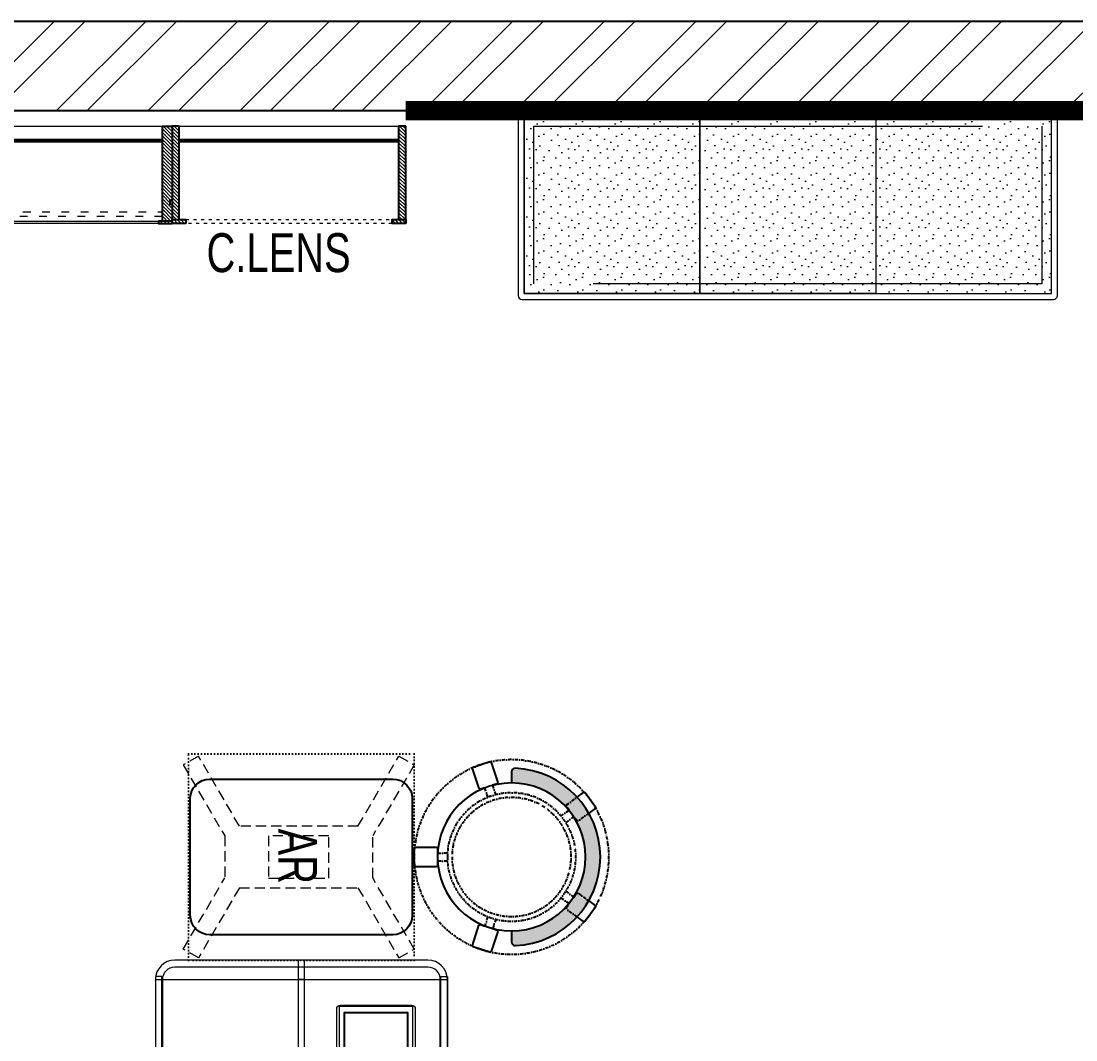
# Model space of a CAD drawing. Header units: feet. Extents: x 2743383 to 2765688, y -5729940 to -5723675.
# Drawn here: x 2754000 to 2756709, y -5726292 to -5723675 of the extents above; entities that cross this region are included whole.
import ezdxf

# ---------------------------------------------------------------- set-up
doc = ezdxf.new("R2010")
doc.units = ezdxf.units.FT
doc.header["$LTSCALE"] = 33
doc.header["$MEASUREMENT"] = 0
for name, pattern in [('ACAD_ISO03W100', [30, 12, -18]), ('DASHDOT2', [0.5, 0.25, -0.125, 0, -0.125]), ('DOT', [0.25, 0, -0.25]), ('HIDDEN2', [4.7624999999999975, 3.174999999999998, -1.587499999999999]), ('HIDDENX2', [0.75, 0.5, -0.25])]:
    doc.linetypes.add(name, pattern=pattern)
doc.layers.add('A-WALL', color=1, linetype='Continuous')
for name, color, linetype, lineweight in [('A-WALL HATCH', 251, 'Continuous', 0), ('HATCH', 9, 'Continuous', 9), ('HIDDEN LINE', 177, 'Continuous', 0), ('LENS-HATCH', 251, 'Continuous', 5), ('LENS-TEXT', 31, 'Continuous', 5), ('LENS_DIMENSION', 193, 'Continuous', 0), ('LK-FF&E FLOOR', 1, 'Continuous', 9), ('LK-FF&E WALL', 1, 'Continuous', 9), ('LK-MIRROR', 133, 'Continuous', 13), ('LN-ELEVATION-1', 81, 'Continuous', 25), ('LN-ELEVATION-2', 103, 'Continuous', 20), ('LN-ELEVATION-3', 125, 'Continuous', 18), ('LN-ELEVATION-4', 145, 'Continuous', 13), ('LN-ELEVATION-5', 167, 'Continuous', 5), ('LN-HATCH', 251, 'Continuous', 0), ('PLANO-TXT', 252, 'Continuous', 5)]:
    doc.layers.add(name, color=color, linetype=linetype, lineweight=lineweight)
doc.styles.add('LK TXT', font='GILC____.TTF', dxfattribs={"height": 100})
pattern_1 = [(45, (3990327.293469645, 1709214.691590092), (-4.490128060534575, 4.490128060534575), [])]

# ---------------------------------------------------------------- blocks, each defined once
blk = doc.blocks.new('A$Ce1b0a12a')
at = {"layer": 'A-WALL HATCH'}
h = blk.add_hatch(dxfattribs=at)
h.set_pattern_fill('ANSI32', color=256, scale=444)
h.set_pattern_definition([(45, (-3285845.67004248, 5466894.915065643), (-117.7332790675601, 117.7332790675601), []), (45, (-3285767.1811899, 5466894.915065643), (-117.7332790675601, 117.7332790675601), [])])
h.paths.add_polyline_path([(-18200.99999999907, 5598), (-18200.99999999907, 6015), (-18491.99999999907, 6015), (-18491.99999999907, 5598)])
h.paths.add_polyline_path([(-15720.99999999907, 6125), (-15720.99999999907, 6265), (-18065.99999999907, 6265), (-18065.99999999907, 6125)])
h.paths.add_polyline_path([(-3636.999999999069, 6035), (-3636.999999999069, 4119), (-3351.999999999069, 4119), (-3352, 6035), (-252, 6035), (-252, 2973), (-3343, 2973), (-3343, 3103), (-3613, 3103), (-3613, 2833), (-230, 2833), (-230, 1773), (-1602, 1773), (-1602, 1623), (-225, 1623), (-225, 370), (-1783, 370), (-1783, 250), (-2394, 250), (-2394, 1841), (-2544, 1841), (-2544, 250), (-3487, 250), (-3487, 1863), (-3637, 1863), (-3637, 250), (-4873, 250), (-4873, 0), (0, 0), (0, 6265), (-3636.999999999069, 6265), (-15310.99999999907, 6265), (-15310.99999999907, 6035)])
h.paths.add_polyline_path([(-5273, 0), (-5273, 240), (-8271, 240), (-8271, 0)], flags=17)
h.paths.add_polyline_path([(-8671, 0), (-8671, 240), (-11782, 240), (-11782, 0)], flags=17)
h.paths.add_polyline_path([(-12182, 0), (-12182, 240), (-15131, 240), (-15131, 0)], flags=17)
h.paths.add_polyline_path([(-15531, -9.313226e-10), (-15531, 230), (-18002, 230), (-18002, 0)])
h.paths.add_polyline_path([(-18402, 0), (-18402, 120), (-18402, 230), (-19995, 229.9999999990687), (-19995, 0)])
at = {"layer": 'A-WALL'}
for p, q in [((-15310.99999999907, 6265), (-3636.999999999069, 6265)), ((-15310.99999999907, 6035), (-3636.999999999069, 6035))]:
    blk.add_line(p, q, dxfattribs=at)
blk = doc.blocks.new('JJ SH 1200')
at = {"layer": 'LN-HATCH', "ltscale": 0.5}
h = blk.add_hatch(dxfattribs=at)
h.set_pattern_fill('ANSI31', color=256, scale=2)
h.set_pattern_definition([(45, (4097187.330767878, 1708800.267299229), (-4.490128060534575, 4.490128060534575), [])])
h.paths.add_polyline_path([(792.0591651862488, 220), (792.0591651862488, 30), (786.0591651862486, 30), (786.0591651862486, 20), (792.0591651862488, 20), (792.0591651862488, -24), (767.0591651862488, -24), (767.0591651862488, 220)])
h.paths.add_polyline_path([(-382.9408348137513, 180), (767.0591651862488, 180), (767.0591651862488, 186), (-382.9408348137513, 186)])
h.paths.add_polyline_path([(757.0591651862486, -24), (757.0591651862486, -30), (792.0591651862488, -30), (792.0591651862488, -24)])
h.paths.add_polyline_path([(-407.9408348137512, 220), (-407.9408348137512, 30), (-401.9408348137512, 30), (-401.9408348137512, 20), (-407.9408348137512, 20), (-407.9408348137512, -24), (-382.9408348137513, -24), (-382.9408348137513, 220)])
h.paths.add_polyline_path([(-372.9408348137513, -24), (-372.9408348137513, -30), (-407.9408348137512, -30), (-407.9408348137512, -24)])
at = {"layer": 'LN-ELEVATION-1', "ltscale": 0.5}
for points in [[(-407.9408348137512, 220), (-407.9408348137512, 30), (-401.9408348137512, 30), (-401.9408348137512, 20), (-407.9408348137512, 20), (-407.9408348137512, -24), (-382.9408348137513, -24), (-382.9408348137513, 220)], [(792.0591651862488, 220), (792.0591651862488, 30), (786.0591651862486, 30), (786.0591651862486, 20), (792.0591651862488, 20), (792.0591651862488, -24), (767.0591651862488, -24), (767.0591651862488, 220)], [(-382.9408348137513, 180), (767.0591651862488, 180), (767.0591651862488, 186), (-382.9408348137513, 186)], [(-372.9408348137513, -24), (-372.9408348137513, -30), (-407.9408348137512, -30), (-407.9408348137512, -24)], [(757.0591651862486, -24), (757.0591651862486, -30), (792.0591651862488, -30), (792.0591651862488, -24)]]:
    blk.add_lwpolyline(points, close=True, dxfattribs=at)
at = {"layer": 'LN-ELEVATION-3', "ltscale": 0.5}
for p, q in [((767.0591651862488, 220), (-382.9408348137513, 220)), ((757.0591651862486, -24), (-372.9408348137513, -24)), ((-372.9408348137513, -30), (757.0591651862486, -30))]:
    blk.add_line(p, q, dxfattribs=at)
at = {"layer": 'LN-ELEVATION-4', "linetype": 'ACAD_ISO03W100', "ltscale": 0.05}
blk.add_lwpolyline([(767.0591651862488, 0), (-382.9408348137513, 0), (-382.9408348137513, -12), (767.0591651862488, -12)], close=True, dxfattribs=at)
blk = doc.blocks.new('I-PAD Frame')
at = {"color": 3, "linetype": 'Continuous'}
blk.add_lwpolyline([(357868.7410323084, -232321.1361381283), (358122.7410323085, -232321.1361381283, 0.4142135623713902), (358132.7410323086, -232311.1361381283), (358132.7410323086, -232129.1361381283, 0.4142135623713902), (358122.7410323085, -232119.1361381283), (357868.7410323084, -232119.1361381283, 0.4142135623713902), (357858.7410323085, -232129.1361381283), (357858.7410323085, -232311.1361381283, 0.4142135623713902)], format="xyb", close=True, dxfattribs=at)
at = {"color": 3, "linetype": 'Continuous', "lineweight": 25}
blk.add_lwpolyline([(358113.2410323085, -232229.6755301424), (358113.2410323085, -232302.1361381283), (357878.2410323086, -232302.1361381283), (357878.2410323086, -232138.1361381283), (358113.2410323085, -232138.1361381283), (358113.2410323085, -232210.5967461141, 0.3275382217372251), (358114.6410323081, -232212.5046245168, -0.733799385757267), (358114.6410323086, -232227.7676517396, 0.3275382217372252)], format="xyb", close=True, dxfattribs=at)
blk = doc.blocks.new('Billing Counter-1350')
at = {"color": 5, "linetype": 'HIDDENX2', "ltscale": 0.025}
for p, q in [((-624.9999978118576, -374.9978339364752), (-625.0000002956949, 375)), ((624.9999976539984, -374.9978339364752), (625.0000001378357, 375))]:
    blk.add_line(p, q, dxfattribs=at)
at = {"color": 0, "linetype": 'Continuous'}
for p, q in [((625, 375), (-625, 375)), ((675, -325), (675, 325)), ((-625, -375), (625, -375))]:
    blk.add_line(p, q, dxfattribs=at)
at = {"color": 2, "linetype": 'Continuous'}
blk.add_line((624, -375), (624.9999976539984, -374.9978339364752), dxfattribs=at)
at = {"color": 2, "linetype": 'HIDDENX2', "ltscale": 0.025}
for points in [[(-632.999998427229, 375), (-212.4115580061916, 375), (-212.4115580851212, 358), (-632.9999985061586, 358)], [(210.3333326776046, 375), (-210.2551077436656, 375), (-210.255107664736, 358), (210.3333327565342, 358)], [(212.3333327565342, 375), (632.9217731775716, 375), (632.921773098642, 358), (212.3333326776046, 358)], [(-632.999998427229, -375), (-212.4115580061916, -375), (-212.4115580851212, -358), (-632.9999985061586, -358)], [(210.3333326776046, -375), (-210.2551077436656, -375), (-210.255107664736, -358), (210.3333327563014, -358)], [(212.3333327563014, -375), (632.9217731775716, -375), (632.921773098642, -358), (212.3333326776046, -358)]]:
    blk.add_lwpolyline(points, close=True, dxfattribs=at)
at = {"color": 5, "linetype": 'Continuous'}
for points in [[(-555.9166655030566, 97.25000000000001), (-288.9166655030567, 97.25000000000001), (-288.9166655030567, 286.25), (-555.9166655030566, 286.25)], [(555.9166655030566, -97.25000000000001), (288.9166655030567, -97.25000000000001), (288.9166655030567, -286.25), (555.9166655030566, -286.25)]]:
    blk.add_lwpolyline(points, close=True, dxfattribs=at)
at = {"color": 5, "linetype": 'HIDDENX2', "ltscale": 0.025}
blk.add_lwpolyline([(625, 8.5), (-625, 8.5), (-625, -8.5), (625, -8.5)], close=True, dxfattribs=at)
at = {"color": 0, "linetype": 'Continuous'}
for centre, radius, start, end in [((-625, 325), 50.0000000000291, 90, 180), ((624.9999999997672, 325), 50.00000000005822, 0, 90), ((624.9999999997672, -325), 50.0000000000291, 270, 0)]:
    blk.add_arc(centre, radius, start, end, dxfattribs=at)
at = {"layer": 'LN-ELEVATION-2'}
blk.add_line((-675, 325), (-675, -325), dxfattribs=at)
for points in [[(625, 375), (-625, 375, 0.4142135623725836), (-675, 325), (-675, -325, 0.4142135623725836), (-625, -375), (625, -375, 0.4142135623725837), (675, -325), (675, 325, 0.4142135623725836)], [(625, 357), (-625, 357, 0.4142135623730951), (-657, 325), (-657, -325, 0.4142135623730951), (-625, -357), (625, -357, 0.4142135623730951), (657, -325), (657, 325, 0.4142135623730951)]]:
    blk.add_lwpolyline(points, format="xyb", close=True, dxfattribs=at)
blk.add_lwpolyline([(-675, -8.5), (675, -8.5), (675, 8.5), (-675, 8.5)], close=True, dxfattribs=at)
blk.add_arc((-625, -325), 50.00000000005822, 180, 270, dxfattribs=at)
at = {"color": 2, "linetype": 'Continuous', "xscale": -1, "rotation": 180}
blk.add_blockref('I-PAD Frame', (-358418.1576978308, -232028.3861380983), dxfattribs=at)
at = {"color": 2, "linetype": 'Continuous', "xscale": -1}
blk.add_blockref('I-PAD Frame', (358418.1576978117, 232028.3861381281), dxfattribs=at)
at = {"layer": 'LENS-TEXT', "color": 0, "linetype": 'Continuous', "ltscale": 3, "insert": (0.983410338871181, 5.633732088841497), "char_height": 100, "attachment_point": 5, "style": 'LK TXT'}
blk.add_mtext_dynamic_manual_height_columns('BILLING COUNTER', width=353.0555573365615, gutter_width=0.5, heights=[0], dxfattribs=at)
blk = doc.blocks.new('AR')
at = {"layer": 'LN-ELEVATION-2', "linetype": 'DOT', "lineweight": 25}
blk.add_lwpolyline([(0, 13.41378593863919), (530, 13.41378593863919), (530, 593.4137859386392), (0, 593.4137859386392)], close=True, dxfattribs=at)
at = {"layer": 'LN-ELEVATION-2', "lineweight": 25}
blk.add_lwpolyline([(465, 68.22063546301797), (465, 538.2206354630179, 0.4142135623730951), (415, 588.2206354630177), (115, 588.2206354630177, 0.4142135623730951), (65, 538.2206354630179), (65, 68.22063546301797, 0.4142135623730951), (115, 18.22063546301797), (415, 18.22063546301797, 0.4142135623730951)], format="xyb", close=True, dxfattribs=at)
at = {"layer": 'LN-ELEVATION-4', "linetype": 'HIDDEN2', "ltscale": 0.25}
for points in [[(185.8456009030342, 448.8780772723258), (5.888936847448348, 554.0078910568263), (28.48512306064368, 593.350836840691), (211.0874861851335, 486.6754184374586)], [(344.154399111867, 448.8780772762837), (524.1110631600021, 554.0078910947777), (501.5148769393563, 593.3508368753828), (318.9125138223171, 486.6754184374586)], [(211.0874861851335, 486.6754184376913), (318.9125138223171, 486.6754184376913)], [(185.8456009030342, 144.472759603057), (185.8456009030342, 448.8780772723258)], [(344.154399111867, 448.8780772762837), (344.154399111867, 144.4727595990989)], [(185.8456009030342, 144.472759603057), (5.888936847448348, 39.34294581855647), (28.48512306064368, 3.46917659e-08), (211.0874861851335, 106.6754184379242)], [(344.154399111867, 144.4727595990989), (524.1110631600021, 39.34294578060508), (501.5148769393563, 0), (318.9125138223171, 106.6754184379242)], [(318.9125138223171, 106.6754184376914), (211.0874861851335, 106.6754184376914)]]:
    blk.add_lwpolyline(points, dxfattribs=at)
blk.add_lwpolyline([(210.8456009030342, 373.9866790841333), (319.154399111867, 373.9866790841333), (319.154399111867, 219.3641577917151), (210.8456009030342, 219.3641577917151)], close=True, dxfattribs=at)
blk = doc.blocks.new('DR STOOL')
at = {"layer": 'HATCH'}
h = blk.add_hatch(dxfattribs=at)
h.set_pattern_fill('ANSI36', color=250, angle=-90.00000000000001)
h.set_pattern_definition([(315, (-227.8099174643867, 917.3997257252777), (6.173926083235043, -1.683798022700468), [7.9375, -1.587499999999999, 0, -1.587499999999999])])
edge = h.paths.add_edge_path()
edge.add_line((-190.0000000041909, 4.511094e-10), (-218.6899174675346, 4.511094e-10))
edge.add_arc((-218.6899174670689, 9.120000000388245), 9.119999999940092, 177.6119845363388, 269.9999999996136, ccw=False)
edge.add_arc((-1.8626451e-09, 3.565219e-10), 228.000000002257, 2.3880154632688004, 177.6119845367313, ccw=False)
edge.add_arc((218.6899174633436, 9.120000000497384), 9.120000000051716, -90.00000000034493, 2.3880154629299, ccw=False)
edge.add_line((218.6899174633436, 4.511094e-10), (190, 4.511094e-10))
edge.add_arc((-1.8626451e-09, 4.511094e-10), 190.000000001979, -1.27e-14, 180)
at = {"layer": 'LN-ELEVATION-1', "color": 1, "ltscale": 100}
for p, q in [((-128.6221585394814, 215.4841044476634), (-165.2704676063731, 189.0243927398114)), ((-124.7228340068832, 214.8545704018979), (-128.6221585394814, 215.4841044476634)), ((-112.6981821293011, 198.1996966340157), (-124.7228340068832, 214.8545704018979)), ((124.7553772013634, 214.9803744515593), (112.5488144652918, 198.2845540212292)), ((128.7014972954057, 215.5933048763618), (124.7553772013634, 214.9803744515593)), ((128.7014972954057, 215.5933048763618), (124.7553772013634, 214.9803744515593)), ((165.1911288509145, 188.915192311113), (128.7014972954057, 215.5933048763618)), ((165.1911288509145, 188.915192311113), (128.7014972954057, 215.5933048763618)), ((-165.2704676063731, 189.0243927398114), (-165.9069543029182, 185.0820035930228)), ((-165.9069543029182, 185.0820035930228), (-153.8003208162263, 168.3135803133482)), ((153.6734594982117, 168.4294150282658), (165.7973639420234, 185.0121775862135)), ((165.7973639420234, 185.0121775862135), (165.1911288509145, 188.915192311113)), ((165.7973639420234, 185.0121775862135), (165.1911288509145, 188.915192311113)), ((-242.9550312487409, -52.24013893969095), (-244.7482102331705, -55.75945052818861)), ((-191.2928382232785, -35.45407700946089), (-242.9550312487409, -52.24013893969095)), ((-187.9259491492994, -37.1695928365807), (-191.2928382232785, -35.45407700946089)), ((-184.1424400564283, -48.81403796559607), (-187.9259491492994, -37.1695928365807)), ((188.0651108901948, -36.96233201187715), (184.0504167033359, -49.19388854173303)), ((191.3981811110861, -35.27656588272658), (188.0651108901948, -36.96233201187715)), ((243.0100176925771, -52.21682526778022), (191.3981811110861, -35.27656588272658)), ((244.8123673382215, -55.78040257930116), (243.0100176925771, -52.21682526778022)), ((-244.7482102331705, -55.75945052818861), (-230.7800458371639, -98.74904560100549)), ((-173.8639617776498, -80.4479453730819), (-177.8421125086024, -68.2044548037811)), ((-175.5596735184081, -83.7759667420105), (-173.8639617776498, -80.4479453730819)), ((177.6922140880488, -68.56540505095472), (173.8739495249465, -80.1985000452405)), ((173.8739495249465, -80.1985000452405), (175.5794035866856, -83.5704969359358)), ((230.715890809428, -98.7280946081737), (244.8123673382215, -55.78040257930116)), ((-230.7800458371639, -98.74904560100549), (-227.2218665438704, -100.5620286722478)), ((-227.2218665438704, -100.5620286722478), (-175.5596735184081, -83.7759667420105)), ((175.5794035866856, -83.5704969359358), (227.1912401677109, -100.5107563209894)), ((227.1912401677109, -100.5107563209894), (230.715890809428, -98.7280946081737)), ((-22.72193054761737, -190.2142363802995), (-25.39390889601782, -192.886214728569)), ((-25.39390889601782, -192.886214728569), (-25.39390889601782, -247.2070584567482)), ((-10.47823652112856, -190.2142363802995), (-22.72193054761737, -190.2142363802995)), ((22.78362171910703, -190.2142363802995), (9.910054048988968, -190.2142363802995)), ((25.42475448176265, -192.8553691428751), (22.78362171910703, -190.2142363802995)), ((25.42475448176265, -247.1762128710543), (25.42475448176265, -192.8553691428751)), ((-25.39390889601782, -247.2070584567482), (-22.60096735274419, -250)), ((-22.60096735274419, -250), (22.60096735274419, -250)), ((22.60096735274419, -250), (25.42475448176265, -247.1762128710543))]:
    blk.add_line(p, q, dxfattribs=at)
at = {"layer": 'LN-ELEVATION-1', "linetype": 'DASHDOT2'}
for p, q in [((-92.92521573789418, 170.8129362839827), (-112.6981821293011, 198.1996966340157)), ((112.5488144652918, 198.2845540212292), (92.69529851106927, 171.1294289919315)), ((-153.8003208162263, 168.3135803133482), (-134.1093360339291, 141.0403694751003)), ((-103.4542870586738, 159.9154408004979), (-93.52748446213081, 167.0824927485227)), ((-93.52748446213081, 167.0824927485227), (-92.92521573789418, 170.8129362839827)), ((92.69529851106927, 171.1294289919315), (93.26858203159645, 167.4385604566923)), ((93.26858203159645, 167.4385604566923), (103.6608748426661, 159.8406005539291)), ((133.7372852512635, 141.1612321265929), (153.6734594982117, 168.4294150282658)), ((-134.1093360339291, 141.0403694751003), (-130.4219571123831, 140.4450534014686)), ((-130.4219571123831, 140.4450534014686), (-119.9844727469608, 147.9808124662595)), ((-119.9844727469608, 147.9808124662595), (-105.3687285655178, 126.9741353208374)), ((-88.15393704269081, 139.4771787207864), (-103.4542870586738, 159.9154408004979)), ((103.6608748426661, 159.8406005539291), (88.19885099539533, 139.4487815762331)), ((105.4096150295809, 126.94019481352), (120.1194891873747, 147.8074627162714)), ((120.1194891873747, 147.8074627162714), (130.0033113472163, 140.5812532722048)), ((130.0033113472163, 140.5812532722048), (133.7372852512635, 141.1612321265929)), ((-159.954806596972, -40.49024384317454), (-184.1424400564283, -48.81403796559607)), ((184.0504167033359, -49.19388854173303), (159.8786162491887, -40.79004861696012)), ((-177.8421125086024, -68.2044548037811), (-153.4148110738024, -60.73628028803068)), ((153.3006618716754, -61.02382378749462), (177.6922140880488, -68.56540505095472)), ((-10.92024635523557, -164.6382343793375), (-10.47823652112856, -190.2142363802995)), ((9.910054048988968, -190.2142363802995), (10.35584833659231, -164.674698740353))]:
    blk.add_line(p, q, dxfattribs=at)
at = {"layer": 'LN-ELEVATION-1', "color": 1, "ltscale": 100}
blk.add_lwpolyline([(-190.0000000023283, 0), (-218.6899174656719, 0, -0.4264743413925903), (-227.8019973598421, 9.5, -0.959166304662544), (227.8019973593764, 9.5, -0.4264743413925903), (218.6899174647406, 0), (190.0000000013969, 0)], format="xyb", dxfattribs=at)
at = {"layer": 'LN-ELEVATION-1', "linetype": 'DASHDOT2'}
for radius in [250, 165, 153]:
    blk.add_circle((0, 0), radius, dxfattribs=at)
at = {"layer": 'LN-ELEVATION-1', "color": 1, "ltscale": 100}
blk.add_circle((0, 0), 190, dxfattribs=at)
blk = doc.blocks.new('CLENS 600')
at = {"layer": 'LN-HATCH', "ltscale": 0.5}
h = blk.add_hatch(dxfattribs=at)
h.set_pattern_fill('ANSI31', color=256, scale=2)
h.set_pattern_definition(pattern_1)
h.paths.add_polyline_path([(-600, 0), (-582, 0), (-582, -240), (-600, -240)])
h = blk.add_hatch(dxfattribs=at)
h.set_pattern_fill('ANSI31', color=256, scale=2)
h.set_pattern_definition([(45, (3975657.572909575, 1709214.691590092), (-4.490128060534575, 4.490128060534575), [])])
h.paths.add_polyline_path([(-18, 0), (0, 0), (0, -240), (-18, -240)])
h = blk.add_hatch(dxfattribs=at)
h.set_pattern_fill('ANSI31', color=256, scale=2)
h.set_pattern_definition([(45, (3990252.293469645, 1709214.691590092), (-4.490128060534575, 4.490128060534575), [])])
h.paths.add_polyline_path([(-582, -40), (-18, -40), (-18, -34), (-582, -34)])
h = blk.add_hatch(dxfattribs=at)
h.set_pattern_fill('ANSI31', color=256, scale=2)
h.set_pattern_definition(pattern_1)
h.paths.add_polyline_path([(-600, -250), (-565, -250), (-565, -240), (-600, -240)])
h = blk.add_hatch(dxfattribs=at)
h.set_pattern_fill('ANSI31', color=256, scale=2)
h.set_pattern_definition([(45, (3990177.293469646, 1709214.691590092), (-4.490128060534575, 4.490128060534575), [])])
h.paths.add_polyline_path([(-35, -250), (0, -250), (0, -240), (-35, -240)])
at = {"layer": 'HIDDEN LINE', "linetype": 'ACAD_ISO03W100', "ltscale": 0.02}
for p, q in [((-35, -240), (-565, -240)), ((-565, -250), (-35, -250))]:
    blk.add_line(p, q, dxfattribs=at)
at = {"layer": 'LN-ELEVATION-1', "ltscale": 0.5}
for points in [[(-600, 0), (-582, 0), (-582, -240), (-600, -240)], [(-18, 0), (0, 0), (0, -240), (-18, -240)], [(-582, -40), (-18, -40), (-18, -34), (-582, -34)], [(-600, -250), (-565, -250), (-565, -240), (-600, -240)], [(-35, -250), (0, -250), (0, -240), (-35, -240)]]:
    blk.add_lwpolyline(points, close=True, dxfattribs=at)
at = {"layer": 'LN-ELEVATION-4'}
blk.add_line((-18, 0), (-582, 0), dxfattribs=at)
blk = doc.blocks.new('3 seater Bench 1385')
at = {"layer": 'LENS-HATCH', "lineweight": 0}
h = blk.add_hatch(dxfattribs=at)
h.set_pattern_fill('STIP1', color=177, scale=100, angle=269.9999999999999, pattern_type=2)
h.set_pattern_definition([(270, (6617025.245374651, -170439.1063060568), (100, -1.516e-13), [0, -100]), (270, (6617009.245374652, -170451.1063060568), (100, -1.516e-13), [0, -100]), (270, (6616985.245374652, -170446.1063060568), (100, -1.516e-13), [0, -100]), (270, (6616962.245374652, -170481.1063060568), (100, -1.516e-13), [0, -100]), (270, (6616998.245374652, -170478.1063060568), (100, -1.516e-13), [0, -100]), (270, (6617022.245374652, -170505.1063060568), (100, -1.516e-13), [0, -100]), (270, (6617029.245374651, -170470.1063060568), (100, -1.516e-13), [0, -100]), (270, (6616988.245374651, -170512.1063060568), (100, -1.516e-13), [0, -100]), (270, (6616956.245374652, -170507.1063060568), (100, -1.516e-13), [0, -100]), (270, (6616941.245374651, -170433.1063060568), (100, -1.516e-13), [0, -100]), (270, (6616961.245374652, -170451.1063060568), (100, -1.516e-13), [0, -100]), (270, (6616942.245374652, -170465.1063060568), (100, -1.516e-13), [0, -100]), (270, (6617006.245374652, -170526.1063060568), (100, -1.516e-13), [0, -100]), (270, (6616981.245374652, -170494.1063060568), (100, -1.516e-13), [0, -100]), (270, (6617014.245374652, -170486.1063060568), (100, -1.516e-13), [0, -100]), (270, (6617005.245374651, -170503.1063060568), (100, -1.516e-13), [0, -100]), (270, (6616978.245374651, -170467.1063060568), (100, -1.516e-13), [0, -100]), (270, (6617032.245374652, -170495.1063060568), (100, -1.516e-13), [0, -100]), (270, (6616973.245374651, -170526.1063060568), (100, -1.516e-13), [0, -100]), (270, (6616943.245374651, -170523.1063060568), (100, -1.516e-13), [0, -100])])
h.paths.add_polyline_path([(677.5000000004657, 227.5), (225.8333333334885, 227.5), (225.8333333334885, -227.5), (677.5000000004657, -227.5)])
h.paths.add_polyline_path([(-225.8333333334885, 227.5), (225.8333333334885, 227.5), (225.8333333334885, -227.5), (-225.8333333334885, -227.5)])
h.paths.add_polyline_path([(-677.5000000004657, 227.5), (-225.8333333334885, 227.5), (-225.8333333334885, -227.5), (-677.5000000004657, -227.5)])
at = {"layer": 'LN-ELEVATION-2', "ltscale": 0.5}
for points in [[(-677.5000000004657, 227.5), (-225.8333333334885, 227.5), (-225.8333333334885, -227.5), (-677.5000000004657, -227.5)], [(-225.8333333334885, 227.5), (225.8333333334885, 227.5), (225.8333333334885, -227.5), (-225.8333333334885, -227.5)], [(677.5000000004657, 227.5), (225.8333333334885, 227.5), (225.8333333334885, -227.5), (677.5000000004657, -227.5)]]:
    blk.add_lwpolyline(points, close=True, dxfattribs=at)
at = {"layer": 'LN-ELEVATION-5', "ltscale": 0.5}
blk.add_lwpolyline([(682.4999999995343, 242.5), (-682.5000000004655, 242.5, 0.4142135623730951), (-692.5000000004655, 232.5), (-692.5000000004655, -232.5, 0.4142135623730951), (-682.5000000004655, -242.5), (682.4999999995343, -242.5, 0.4142135623730951), (692.4999999995343, -232.5), (692.4999999995343, 232.5, 0.4142135623730951)], format="xyb", close=True, dxfattribs=at)
blk.add_lwpolyline([(677.4999999995343, 227.5), (-677.5000000004657, 227.5), (-677.5000000004657, -227.5), (677.4999999995343, -227.5)], close=True, dxfattribs=at)
at = {"layer": 'LN-ELEVATION-5', "linetype": 'HIDDEN2', "ltscale": 11}
blk.add_lwpolyline([(-652.5000000004657, 202.5), (652.5000000004657, 202.5), (652.5000000004657, -202.5), (-652.5000000004657, -202.5)], close=True, dxfattribs=at)

msp = doc.modelspace()

# ---------------------------------------------------------------- linework, layer by layer
at = {"layer": 'LK-MIRROR', "linetype": 'ACAD_ISO03W100', "ltscale": 0.05, "const_width": 50}
msp.add_lwpolyline([(2756950.493322282, -5723904.722976158), (2754987.464529607, -5723904.722976153)], dxfattribs=at)

# ---------------------------------------------------------------- block references
at = {"layer": 'LENS_DIMENSION'}
msp.add_blockref('A$Ce1b0a12a', (2765688.493322282, -5729939.722976157), dxfattribs=at)
at = {"layer": 'LK-FF&E FLOOR'}
msp.add_blockref('3 seater Bench 1385', (2755968.978925945, -5724147.222976156), dxfattribs=at)
at = {"layer": 'LK-FF&E FLOOR', "xscale": -1, "rotation": 270}
for name, p in [('AR', (2754416.079536343, -5726087.183863614)), ('DR STOOL', (2755259.493322283, -5725822.183863615))]:
    msp.add_blockref(name, p, dxfattribs=at)
at = {"layer": 'LK-FF&E FLOOR', "rotation": 270}
msp.add_blockref('Billing Counter-1350', (2754719.493322282, -5726762.183863614), dxfattribs=at)
at = {"layer": 'LK-FF&E WALL', "xscale": -1, "rotation": 359.9999999994011}
msp.add_blockref('JJ SH 1200', (2753979.523694791, -5724164.722976159), dxfattribs=at)
at = {"layer": 'LK-FF&E WALL', "xscale": -1}
msp.add_blockref('CLENS 600', (2754387.464529607, -5723944.722976163), dxfattribs=at)

# ---------------------------------------------------------------- texts
at = {"layer": 'LENS-TEXT', "color": 0, "linetype": 'Continuous', "ltscale": 3, "insert": (2754710.008878225, -5725820.526826708), "char_height": 100, "attachment_point": 5, "rotation": 270, "style": 'LK TXT'}
msp.add_mtext_dynamic_manual_height_columns('AR', width=237.4408088319178, gutter_width=12.5, heights=[0], dxfattribs=at)
at = {"layer": 'PLANO-TXT', "linetype": 'Continuous', "ltscale": 3, "insert": (2754661.117631274, -5724270.340892083, -23744.04052932372), "char_height": 100, "width": 149.546511627907, "attachment_point": 5, "style": 'LK TXT'}
msp.add_mtext('C.LENS', dxfattribs=at)

doc.saveas('drawing.dxf')
